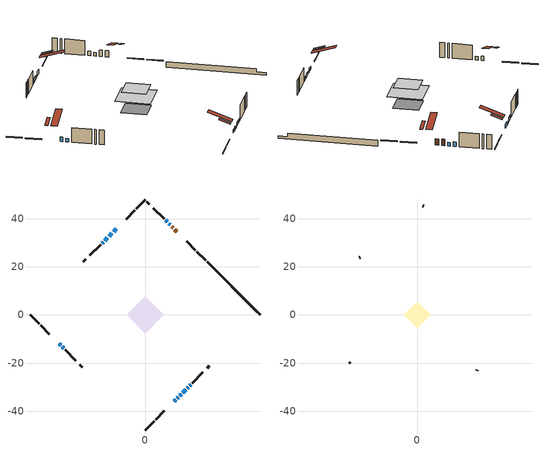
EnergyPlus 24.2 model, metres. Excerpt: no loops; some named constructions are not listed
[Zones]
conditioned space
 floor adiabatic (AdiabaticFloorConstruction): -7.8,0 0,7.8 7.8,0 0,-7.8 z3.51
 floor foundation (Slab1 construction): -5.52,0.24 -0.24,5.52 5.52,-0.24 0.24,-5.52 z-0.91
 wall outside (RimJoist1 construction): 0,-47.88 3.64,-44.23 / -47.88,0 -44.23,-3.64 / 0,47.88 -3.64,44.23 / 25.13,22.75 21.49,26.39 z1.07:1.37
 wall outside (RimJoist2 construction): 4.3,-43.58 7.95,-39.93 / -43.58,-4.3 -39.93,-7.95 / -4.3,43.58 -7.95,39.93 / 20.83,27.05 17.18,30.69 z1.07:1.37
 wall outside (AdiabaticWallConstruction 1): 13.13,34.75 12.3,35.58 / 11.64,36.24 11.05,36.82 z1.07:3.1
 wall outside (AdiabaticWallConstruction): 10.4,37.48 9.8,38.07 / 15.61,-32.27 16.8,-31.08 / -34.62,-13.25 -34.03,-13.85 z1.07:2.21; 9.15,38.73 8.5,39.38 / -12,35.87 -13.19,34.69 / -15.72,32.15 -16.91,30.97 z1.07:2.49; 12,-35.87 12.6,-35.28 z1.07:2.06; 13.25,-34.62 13.69,-34.19 z1.07:2.24; -35.87,-12 -35.28,-12.6 z1.07:2.52; -13.85,34.03 -15.07,32.81 / 14.34,-33.54 14.95,-32.92 z1.07:1.76; 17.45,-30.43 17.87,-30.01 z1.07:2.09; -17.56,30.31 -17.94,29.93 z1.07:2.29; 18.52,-29.36 18.9,-28.98 z1.07:1.96
 wall outside (Wall1 construction): 19.56,-28.32 24.04,-23.83 / -33.37,-14.5 -28.89,-18.99 / -18.6,29.28 -23.09,24.79 / 7.85,40.03 3.36,44.52 z1.07:5.95
 wall outside (Wall4 construction): 25.71,-22.16 26.74,-21.13 / -27.22,-20.66 -26.19,-21.69 / -24.76,23.12 -25.79,22.09 / 1.69,46.19 0.66,47.22 z1.07:5.95
 wall foundation (FoundationWall1 construction): 25.79,22.09,-0.91 25.79,22.09,1.07 45.67,2.21,1.07 45.67,2.21,-0.04 47.88,0,-0.04 47.88,0,-0.91
 window (WindowConstruction): 10.4,37.48 9.81,38.07 z1.07:2.21
 window (WindowConstruction 5): 9.15,38.73 8.5,39.37 z1.07:2.49
 window (WindowConstruction 6): -12,35.87 -13.19,34.69 z1.07:2.49
 window (WindowConstruction 7): 12,-35.87 12.6,-35.28 z1.07:2.06
 window (WindowConstruction 8): 13.25,-34.62 13.69,-34.19 z1.07:2.24
 window (WindowConstruction 9): -35.87,-12 -35.28,-12.6 z1.07:2.52
 window (WindowConstruction 12): -13.85,34.03 -15.07,32.81 z1.07:1.76
 window (WindowConstruction 13): 14.34,-33.53 14.95,-32.92 z1.07:1.76
 window (WindowConstruction 1): -15.72,32.15 -16.91,30.97 z1.07:2.49
 window (WindowConstruction 2): 15.61,-32.27 16.79,-31.08 z1.07:2.21
 window (WindowConstruction 3): 17.45,-30.43 17.86,-30.01 z1.07:2.08
 window (WindowConstruction 4): -34.62,-13.25 -34.03,-13.85 z1.07:2.21
 window (WindowConstruction 10): -17.57,30.31 -17.94,29.93 z1.07:2.29
 window (WindowConstruction 11): 18.52,-29.36 18.9,-28.98 z1.07:1.96
 door (Door): 13.13,34.75 12.3,35.58 z1.07:3.1
 door (Door 1): 11.64,36.24 11.06,36.82 z1.07:3.1
 ceiling adiabatic (AdiabaticFloorConstruction): 0,-7.8 7.8,0 0,7.8 -7.8,0 z3.51
 roof outside (Roof1 construction): 9.27,-38.6,5.95 6.73,-36.05,7.15 6.05,-36.73,7.15 8.6,-39.27,5.95; -38.6,-9.27,5.95 -36.05,-6.73,7.15 -36.73,-6.05,7.15 -39.27,-8.6,5.95; -9.27,38.6,5.95 -6.73,36.05,7.15 -6.05,36.73,7.15 -8.6,39.27,5.95; 15.86,32.02,5.95 13.31,29.47,7.15 13.98,28.8,7.15 16.53,31.35,5.95
attic - vented
 floor to conditioned space (Floor1 construction Reversed): -5.52,0 0,5.52 5.52,0 0,-5.52 z5.95
 wall outside (Wall3 construction): 24.7,-23.18 25.06,-22.82 / -28.23,-19.65 -27.87,-20 / -23.74,24.13 -24.1,23.78 / 2.7,45.18 2.34,45.53 z1.07:5.95
 roof outside (Roof2 construction): 11.35,-36.53,5.95 5.97,-31.16,8.48 4.56,-32.57,8.48 9.93,-37.95,5.95; -36.53,-11.35,5.95 -31.16,-5.97,8.48 -32.57,-4.56,8.48 -37.95,-9.93,5.95; -11.35,36.53,5.95 -5.97,31.16,8.48 -4.56,32.57,8.48 -9.93,37.95,5.95; 13.78,34.09,5.95 8.41,28.72,8.48 9.83,27.3,8.48 15.2,32.68,5.95
[Material] Roughness=Rough; Thermal Absorptance=0.9
Name | Thickness {m} | Conductivity {W/m-K} | Density {kg/m3} | Specific Heat {J/kg-K} | Solar Absorptance | Visible Absorptance
ceiling loosefill ins | 0.0846667 | 0.0480833 | 16.02 | 1046.75 | 0.7 | 0.7
ceiling stud and cavity | 0.1397 | 0.0931187 | 65.682 | 1177.47 | 0.7 | 0.7
gypsum board | 0.0127 | 0.160291 | 801 | 837.4 | 0.6 | 0.6
[Construction]
Floor1 construction: ceiling loosefill ins, ceiling stud and cavity, gypsum board
[EnergyManagementSystem:OutputVariable] Type of Data in Variable=Summed; Update Frequency=ZoneTimestep; Units=J
Name | EMS Variable | EMS Program or Subroutine
Energy Management System Output Variable 8 | loads_htg_rim_joists | component_loads_program
Energy Management System Output Variable 9 | loads_htg_foundation_walls | component_loads_program
Energy Management System Output Variable 10 | loads_htg_doors | component_loads_program
Energy Management System Output Variable 11 | loads_htg_windows_conduction | component_loads_program
Energy Management System Output Variable 12 | loads_htg_windows_solar | component_loads_program
Energy Management System Output Variable 13 | loads_htg_skylights_conduction | component_loads_program
Energy Management System Output Variable 14 | loads_htg_skylights_solar | component_loads_program
Energy Management System Output Variable 15 | loads_htg_floors | component_loads_program
Energy Management System Output Variable 16 | loads_htg_slabs | component_loads_program
Energy Management System Output Variable 17 | loads_htg_internal_mass | component_loads_program
Energy Management System Output Variable 18 | loads_htg_infil | component_loads_program
Energy Management System Output Variable 19 | loads_htg_natvent | component_loads_program
Energy Management System Output Variable 20 | loads_htg_mechvent | component_loads_program
Energy Management System Output Variable 21 | loads_htg_whf | component_loads_program
Energy Management System Output Variable 22 | loads_htg_ducts | component_loads_program
Energy Management System Output Variable 23 | loads_htg_intgains | component_loads_program
Energy Management System Output Variable 24 | loads_htg_lighting | component_loads_program
Energy Management System Output Variable 25 | loads_clg_roofs | component_loads_program
Energy Management System Output Variable 26 | loads_clg_ceilings | component_loads_program
Energy Management System Output Variable 27 | loads_clg_walls | component_loads_program
Energy Management System Output Variable 28 | loads_clg_rim_joists | component_loads_program
Energy Management System Output Variable 29 | loads_clg_foundation_walls | component_loads_program
Energy Management System Output Variable 30 | loads_clg_doors | component_loads_program
Energy Management System Output Variable 31 | loads_clg_windows_conduction | component_loads_program
Energy Management System Output Variable 32 | loads_clg_windows_solar | component_loads_program
Energy Management System Output Variable 33 | loads_clg_skylights_conduction | component_loads_program
Energy Management System Output Variable 34 | loads_clg_skylights_solar | component_loads_program
Energy Management System Output Variable 35 | loads_clg_floors | component_loads_program
Energy Management System Output Variable 36 | loads_clg_slabs | component_loads_program
Energy Management System Output Variable 37 | loads_clg_internal_mass | component_loads_program
Energy Management System Output Variable 38 | loads_clg_infil | component_loads_program
Energy Management System Output Variable 39 | loads_clg_natvent | component_loads_program
Energy Management System Output Variable 40 | loads_clg_mechvent | component_loads_program
Energy Management System Output Variable 41 | loads_clg_whf | component_loads_program
Energy Management System Output Variable 42 | loads_clg_ducts | component_loads_program
Energy Management System Output Variable 43 | loads_clg_intgains | component_loads_program
Energy Management System Output Variable 44 | loads_clg_lighting | component_loads_program
Energy Management System Output Variable 45 | loads_htg_tot | total_loads_program
Energy Management System Output Variable 46 | loads_clg_tot | total_loads_program
[Schedule:Day:Interval]
interior lighting schedule day: No, 01:00, 0.108182, 04:00, 0.0901515, 05:00, 0.0991667, 06:00, 0.162273, 07:00, 0.270455, 08:00, 0.342576, 10:00, 0.369621, 11:00, 0.351591, 12:00, 0.333561, 13:00, 0.324545, 14:00, 0.31553, 15:00, 0.333561, 16:00, 0.369621, 17:00, 0.450758, 18:00, 0.585985, 19:00, 0.775303, 20:00, 0.955606, 21:00, 0.991667, 22:00, 0.712197, 23:00, 0.360606, 24:00, 0.162273
interior lighting schedule day 1: No, 01:00, 0.100909, 04:00, 0.0840909, 05:00, 0.0925, 06:00, 0.151364, 07:00, 0.252273, 08:00, 0.319545, 10:00, 0.344773, 11:00, 0.327955, 12:00, 0.311136, 13:00, 0.302727, 14:00, 0.294318, 15:00, 0.311136, 16:00, 0.344773, 17:00, 0.420455, 18:00, 0.546591, 19:00, 0.723182, 20:00, 0.891364, 21:00, 0.925, 22:00, 0.664318, 23:00, 0.336364, 24:00, 0.151364
interior lighting schedule day 2: No, 01:00, 0.0927273, 04:00, 0.0772727, 05:00, 0.085, 06:00, 0.139091, 07:00, 0.231818, 08:00, 0.293636, 10:00, 0.316818, 11:00, 0.301364, 12:00, 0.285909, 13:00, 0.278182, 14:00, 0.270455, 15:00, 0.285909, 16:00, 0.316818, 17:00, 0.386364, 18:00, 0.502273, 19:00, 0.664545, 20:00, 0.819091, 21:00, 0.85, 22:00, 0.610455, 23:00, 0.309091, 24:00, 0.139091
interior lighting schedule day 3: No, 01:00, 0.0845455, 04:00, 0.0704545, 05:00, 0.0775, 06:00, 0.126818, 07:00, 0.211364, 08:00, 0.267727, 10:00, 0.288864, 11:00, 0.274773, 12:00, 0.260682, 13:00, 0.253636, 14:00, 0.246591, 15:00, 0.260682, 16:00, 0.288864, 17:00, 0.352273, 18:00, 0.457955, 19:00, 0.605909, 20:00, 0.746818, 21:00, 0.775, 22:00, 0.556591, 23:00, 0.281818, 24:00, 0.126818
interior lighting schedule day 4: No, 01:00, 0.0763636, 04:00, 0.0636364, 05:00, 0.07, 06:00, 0.114545, 07:00, 0.190909, 08:00, 0.241818, 10:00, 0.260909, 11:00, 0.248182, 12:00, 0.235455, 13:00, 0.229091, 14:00, 0.222727, 15:00, 0.235455, 16:00, 0.260909, 17:00, 0.318182, 18:00, 0.413636, 19:00, 0.547273, 20:00, 0.674545, 21:00, 0.7, 22:00, 0.502727, 23:00, 0.254545, 24:00, 0.114545
interior lighting schedule day 5: No, 01:00, 0.0727273, 04:00, 0.0606061, 05:00, 0.0666667, 06:00, 0.109091, 07:00, 0.181818, 08:00, 0.230303, 10:00, 0.248485, 11:00, 0.236364, 12:00, 0.224242, 13:00, 0.218182, 14:00, 0.212121, 15:00, 0.224242, 16:00, 0.248485, 17:00, 0.30303, 18:00, 0.393939, 19:00, 0.521212, 20:00, 0.642424, 21:00, 0.666667, 22:00, 0.478788, 23:00, 0.242424, 24:00, 0.109091
interior lighting schedule day 6: No, 01:00, 0.0745455, 04:00, 0.0621212, 05:00, 0.0683333, 06:00, 0.111818, 07:00, 0.186364, 08:00, 0.236061, 10:00, 0.254697, 11:00, 0.242273, 12:00, 0.229848, 13:00, 0.223636, 14:00, 0.217424, 15:00, 0.229848, 16:00, 0.254697, 17:00, 0.310606, 18:00, 0.403788, 19:00, 0.534242, 20:00, 0.658485, 21:00, 0.683333, 22:00, 0.490758, 23:00, 0.248485, 24:00, 0.111818
interior lighting schedule day 7: No, 01:00, 0.08, 04:00, 0.0666667, 05:00, 0.0733333, 06:00, 0.12, 07:00, 0.2, 08:00, 0.253333, 10:00, 0.273333, 11:00, 0.26, 12:00, 0.246667, 13:00, 0.24, 14:00, 0.233333, 15:00, 0.246667, 16:00, 0.273333, 17:00, 0.333333, 18:00, 0.433333, 19:00, 0.573333, 20:00, 0.706667, 21:00, 0.733333, 22:00, 0.526667, 23:00, 0.266667, 24:00, 0.12
interior lighting schedule day 8: No, 01:00, 0.0890909, 04:00, 0.0742424, 05:00, 0.0816667, 06:00, 0.133636, 07:00, 0.222727, 08:00, 0.282121, 10:00, 0.304394, 11:00, 0.289545, 12:00, 0.274697, 13:00, 0.267273, 14:00, 0.259848, 15:00, 0.274697, 16:00, 0.304394, 17:00, 0.371212, 18:00, 0.482576, 19:00, 0.638485, 20:00, 0.78697, 21:00, 0.816667, 22:00, 0.586515, 23:00, 0.29697, 24:00, 0.133636
interior lighting schedule day 9: No, 01:00, 0.0972727, 04:00, 0.0810606, 05:00, 0.0891667, 06:00, 0.145909, 07:00, 0.243182, 08:00, 0.30803, 10:00, 0.332348, 11:00, 0.316136, 12:00, 0.299924, 13:00, 0.291818, 14:00, 0.283712, 15:00, 0.299924, 16:00, 0.332348, 17:00, 0.405303, 18:00, 0.526894, 19:00, 0.697121, 20:00, 0.859242, 21:00, 0.891667, 22:00, 0.640379, 23:00, 0.324242, 24:00, 0.145909
interior lighting schedule day 10: No, 01:00, 0.105455, 04:00, 0.0878788, 05:00, 0.0966667, 06:00, 0.158182, 07:00, 0.263636, 08:00, 0.333939, 10:00, 0.360303, 11:00, 0.342727, 12:00, 0.325152, 13:00, 0.316364, 14:00, 0.307576, 15:00, 0.325152, 16:00, 0.360303, 17:00, 0.439394, 18:00, 0.571212, 19:00, 0.755758, 20:00, 0.931515, 21:00, 0.966667, 22:00, 0.694242, 23:00, 0.351515, 24:00, 0.158182
interior lighting schedule day 11: No, 01:00, 0.109091, 04:00, 0.0909091, 05:00, 0.1, 06:00, 0.163636, 07:00, 0.272727, 08:00, 0.345455, 10:00, 0.372727, 11:00, 0.354545, 12:00, 0.336364, 13:00, 0.327273, 14:00, 0.318182, 15:00, 0.336364, 16:00, 0.372727, 17:00, 0.454545, 18:00, 0.590909, 19:00, 0.781818, 20:00, 0.963636, 21:00, 1, 22:00, 0.718182, 23:00, 0.363636, 24:00, 0.163636
interior lighting schedule default day; occupants schedule default day; clothes dryer schedule default day; cooking range schedule default day; mech vent range fan 0 schedule default day; misc plug loads schedule default day; general water use schedule default day; heating setpoint default day; cooling setpoint default day; clothes dryer exhaust 0 schedule default day; cooling season schedule day; cooling season schedule day 2; cooling season schedule default day; exterior lighting schedule default day; natural vent schedule default day: No, 24:00, 0
occupants schedule day: No, 05:00, 0.426829, 06:00, 0.719512, 07:00, 1, 08:00, 0.670732, 09:00, 0.329268, 14:00, 0.170732, 15:00, 0.231707, 16:00, 0.329268, 17:00, 0.5, 18:00, 0.670732, 19:00, 0.829268, 21:00, 1, 22:00, 0.853659, 23:00, 0.646341, 24:00, 0.426829
clothes dryer schedule day; clothes dryer exhaust 0 schedule day: No, 01:00, 0.123457, 02:00, 0.0740741, 03:00, 0.0493827, 04:00, 0.0246914, 05:00, 0.0493827, 06:00, 0.0740741, 07:00, 0.197531, 08:00, 0.395062, 09:00, 0.592593, 10:00, 0.839506, 11:00, 0.962963, 12:00, 1, 13:00, 0.91358, 14:00, 0.82716, 15:00, 0.716049, 16:00, 0.753086, 17:00, 0.679012, 18:00, 0.666667, 20:00, 0.62963, 21:00, 0.641975, 22:00, 0.666667, 23:00, 0.54321, 24:00, 0.296296
cooking range schedule day: No, 05:00, 0.0597015, 06:00, 0.11194, 07:00, 0.171642, 08:00, 0.291045, 11:00, 0.343284, 12:00, 0.402985, 13:00, 0.462687, 14:00, 0.343284, 15:00, 0.291045, 16:00, 0.402985, 17:00, 0.567164, 18:00, 1, 19:00, 0.850746, 20:00, 0.432836, 21:00, 0.291045, 22:00, 0.231343, 23:00, 0.171642, 24:00, 0.11194
mech vent range fan 0 schedule day: No, 18:00, 0, 19:00, 1, 20:00, 0.2, 24:00, 0
misc plug loads schedule day: No, 06:00, 0.705882, 07:00, 0.745098, 08:00, 0.803922, 15:00, 0.823529, 16:00, 0.862745, 17:00, 0.921569, 18:00, 0.980392, 19:00, 1, 20:00, 0.980392, 21:00, 0.941176, 22:00, 0.862745, 23:00, 0.784314, 24:00, 0.72549
general water use schedule day: No, 01:00, 0.315068, 03:00, 0.287671, 04:00, 0.342466, 05:00, 0.369863, 06:00, 0.520548, 07:00, 0.60274, 08:00, 0.534247, 10:00, 0.506849, 11:00, 0.465753, 14:00, 0.479452, 15:00, 0.534247, 16:00, 0.589041, 17:00, 0.69863, 18:00, 0.876712, 19:00, 0.890411, 20:00, 0.986301, 21:00, 1, 22:00, 0.863014, 23:00, 0.616438, 24:00, 0.465753
heating setpoint day: No, 07:00, 18, 23:00, 21, 24:00, 18
cooling setpoint day: No, 24:00, 25
cooling season schedule day 1: No, 24:00, 1
exterior lighting schedule day: No, 01:00, 0.566667, 03:00, 0.524167, 05:00, 0.495833, 06:00, 0.5525, 07:00, 0.623333, 08:00, 0.580833, 09:00, 0.439167, 10:00, 0.354167, 12:00, 0.34, 13:00, 0.354167, 14:00, 0.396667, 15:00, 0.425, 16:00, 0.495833, 17:00, 0.623333, 18:00, 0.793333, 19:00, 0.906667, 20:00, 0.963333, 21:00, 0.991667, 22:00, 0.920833, 23:00, 0.793333, 24:00, 0.665833
exterior lighting schedule day 1: No, 01:00, 0.528571, 03:00, 0.488929, 05:00, 0.4625, 06:00, 0.515357, 07:00, 0.581429, 08:00, 0.541786, 09:00, 0.409643, 10:00, 0.330357, 12:00, 0.317143, 13:00, 0.330357, 14:00, 0.37, 15:00, 0.396429, 16:00, 0.4625, 17:00, 0.581429, 18:00, 0.74, 19:00, 0.845714, 20:00, 0.898571, 21:00, 0.925, 22:00, 0.858929, 23:00, 0.74, 24:00, 0.621071
exterior lighting schedule day 10: No, 01:00, 0.552381, 03:00, 0.510952, 05:00, 0.483333, 06:00, 0.538571, 07:00, 0.607619, 08:00, 0.56619, 09:00, 0.428095, 10:00, 0.345238, 12:00, 0.331429, 13:00, 0.345238, 14:00, 0.386667, 15:00, 0.414286, 16:00, 0.483333, 17:00, 0.607619, 18:00, 0.773333, 19:00, 0.88381, 20:00, 0.939048, 21:00, 0.966667, 22:00, 0.897619, 23:00, 0.773333, 24:00, 0.649048
exterior lighting schedule day 11: No, 01:00, 0.571429, 03:00, 0.528571, 05:00, 0.5, 06:00, 0.557143, 07:00, 0.628571, 08:00, 0.585714, 09:00, 0.442857, 10:00, 0.357143, 12:00, 0.342857, 13:00, 0.357143, 14:00, 0.4, 15:00, 0.428571, 16:00, 0.5, 17:00, 0.628571, 18:00, 0.8, 19:00, 0.914286, 20:00, 0.971429, 21:00, 1, 22:00, 0.928571, 23:00, 0.8, 24:00, 0.671429
exterior lighting schedule day 2: No, 01:00, 0.485714, 03:00, 0.449286, 05:00, 0.425, 06:00, 0.473571, 07:00, 0.534286, 08:00, 0.497857, 09:00, 0.376429, 10:00, 0.303571, 12:00, 0.291429, 13:00, 0.303571, 14:00, 0.34, 15:00, 0.364286, 16:00, 0.425, 17:00, 0.534286, 18:00, 0.68, 19:00, 0.777143, 20:00, 0.825714, 21:00, 0.85, 22:00, 0.789286, 23:00, 0.68, 24:00, 0.570714
exterior lighting schedule day 3: No, 01:00, 0.442857, 03:00, 0.409643, 05:00, 0.3875, 06:00, 0.431786, 07:00, 0.487143, 08:00, 0.453929, 09:00, 0.343214, 10:00, 0.276786, 12:00, 0.265714, 13:00, 0.276786, 14:00, 0.31, 15:00, 0.332143, 16:00, 0.3875, 17:00, 0.487143, 18:00, 0.62, 19:00, 0.708571, 20:00, 0.752857, 21:00, 0.775, 22:00, 0.719643, 23:00, 0.62, 24:00, 0.520357
exterior lighting schedule day 4: No, 01:00, 0.4, 03:00, 0.37, 05:00, 0.35, 06:00, 0.39, 07:00, 0.44, 08:00, 0.41, 09:00, 0.31, 10:00, 0.25, 12:00, 0.24, 13:00, 0.25, 14:00, 0.28, 15:00, 0.3, 16:00, 0.35, 17:00, 0.44, 18:00, 0.56, 19:00, 0.64, 20:00, 0.68, 21:00, 0.7, 22:00, 0.65, 23:00, 0.56, 24:00, 0.47
exterior lighting schedule day 5: No, 01:00, 0.380952, 03:00, 0.352381, 05:00, 0.333333, 06:00, 0.371429, 07:00, 0.419048, 08:00, 0.390476, 09:00, 0.295238, 10:00, 0.238095, 12:00, 0.228571, 13:00, 0.238095, 14:00, 0.266667, 15:00, 0.285714, 16:00, 0.333333, 17:00, 0.419048, 18:00, 0.533333, 19:00, 0.609524, 20:00, 0.647619, 21:00, 0.666667, 22:00, 0.619048, 23:00, 0.533333, 24:00, 0.447619
exterior lighting schedule day 6: No, 01:00, 0.390476, 03:00, 0.36119, 05:00, 0.341667, 06:00, 0.380714, 07:00, 0.429524, 08:00, 0.400238, 09:00, 0.302619, 10:00, 0.244048, 12:00, 0.234286, 13:00, 0.244048, 14:00, 0.273333, 15:00, 0.292857, 16:00, 0.341667, 17:00, 0.429524, 18:00, 0.546667, 19:00, 0.624762, 20:00, 0.66381, 21:00, 0.683333, 22:00, 0.634524, 23:00, 0.546667, 24:00, 0.45881
exterior lighting schedule day 7: No, 01:00, 0.419048, 03:00, 0.387619, 05:00, 0.366667, 06:00, 0.408571, 07:00, 0.460952, 08:00, 0.429524, 09:00, 0.324762, 10:00, 0.261905, 12:00, 0.251429, 13:00, 0.261905, 14:00, 0.293333, 15:00, 0.314286, 16:00, 0.366667, 17:00, 0.460952, 18:00, 0.586667, 19:00, 0.670476, 20:00, 0.712381, 21:00, 0.733333, 22:00, 0.680952, 23:00, 0.586667, 24:00, 0.492381
exterior lighting schedule day 8: No, 01:00, 0.466667, 03:00, 0.431667, 05:00, 0.408333, 06:00, 0.455, 07:00, 0.513333, 08:00, 0.478333, 09:00, 0.361667, 10:00, 0.291667, 12:00, 0.28, 13:00, 0.291667, 14:00, 0.326667, 15:00, 0.35, 16:00, 0.408333, 17:00, 0.513333, 18:00, 0.653333, 19:00, 0.746667, 20:00, 0.793333, 21:00, 0.816667, 22:00, 0.758333, 23:00, 0.653333, 24:00, 0.548333
exterior lighting schedule day 9: No, 01:00, 0.509524, 03:00, 0.47131, 05:00, 0.445833, 06:00, 0.496786, 07:00, 0.560476, 08:00, 0.522262, 09:00, 0.394881, 10:00, 0.318452, 12:00, 0.305714, 13:00, 0.318452, 14:00, 0.356667, 15:00, 0.382143, 16:00, 0.445833, 17:00, 0.560476, 18:00, 0.713333, 19:00, 0.815238, 20:00, 0.86619, 21:00, 0.891667, 22:00, 0.827976, 23:00, 0.713333, 24:00, 0.59869
[Schedule:Week:Daily]
heating setpoint Week Rule - Jan1-Dec31: heating setpoint day, heating setpoint day, heating setpoint day, heating setpoint day, heating setpoint day, heating setpoint day, heating setpoint day, heating setpoint default day, heating setpoint default day, heating setpoint default day, heating setpoint default day, heating setpoint default day
cooling setpoint Week Rule - Jan1-Dec31: cooling setpoint day, cooling setpoint day, cooling setpoint day, cooling setpoint day, cooling setpoint day, cooling setpoint day, cooling setpoint day, cooling setpoint default day, cooling setpoint default day, cooling setpoint default day, cooling setpoint default day, cooling setpoint default day
clothes dryer exhaust 0 schedule Week Rule - Jan1-Dec31: clothes dryer exhaust 0 schedule day, clothes dryer exhaust 0 schedule day, clothes dryer exhaust 0 schedule day, clothes dryer exhaust 0 schedule day, clothes dryer exhaust 0 schedule day, clothes dryer exhaust 0 schedule day, clothes dryer exhaust 0 schedule day, clothes dryer exhaust 0 schedule default day, clothes dryer exhaust 0 schedule default day, clothes dryer exhaust 0 schedule default day, clothes dryer exhaust 0 schedule default day, clothes dryer exhaust 0 schedule default day
cooling season schedule Week Rule - Jan1-May26: cooling season schedule day, cooling season schedule day, cooling season schedule day, cooling season schedule day, cooling season schedule day, cooling season schedule day, cooling season schedule day, cooling season schedule default day, cooling season schedule default day, cooling season schedule default day, cooling season schedule default day, cooling season schedule default day
cooling season schedule Week Rule - May27-Jun2: cooling season schedule day, cooling season schedule day, cooling season schedule day, cooling season schedule day, cooling season schedule day, cooling season schedule day 1, cooling season schedule day 1, cooling season schedule default day, cooling season schedule default day, cooling season schedule default day, cooling season schedule default day, cooling season schedule default day
cooling season schedule Week Rule - Jun3-Aug25: cooling season schedule day 1, cooling season schedule day 1, cooling season schedule day 1, cooling season schedule day 1, cooling season schedule day 1, cooling season schedule day 1, cooling season schedule day 1, cooling season schedule default day, cooling season schedule default day, cooling season schedule default day, cooling season schedule default day, cooling season schedule default day
cooling season schedule Week Rule - Aug26-Sep1: cooling season schedule day 1, cooling season schedule day 1, cooling season schedule day 1, cooling season schedule day 1, cooling season schedule day 1, cooling season schedule day 1, cooling season schedule day 2, cooling season schedule default day, cooling season schedule default day, cooling season schedule default day, cooling season schedule default day, cooling season schedule default day
cooling season schedule Week Rule - Sep2-Dec31: cooling season schedule day 2, cooling season schedule day 2, cooling season schedule day 2, cooling season schedule day 2, cooling season schedule day 2, cooling season schedule day 2, cooling season schedule day 2, cooling season schedule default day, cooling season schedule default day, cooling season schedule default day, cooling season schedule default day, cooling season schedule default day
exterior lighting schedule Week Rule - Aug26-Sep1: exterior lighting schedule day 7, exterior lighting schedule day 7, exterior lighting schedule day 7, exterior lighting schedule day 7, exterior lighting schedule day 7, exterior lighting schedule day 7, exterior lighting schedule day 8, exterior lighting schedule default day, exterior lighting schedule default day, exterior lighting schedule default day, exterior lighting schedule default day, exterior lighting schedule default day
exterior lighting schedule Week Rule - Sep2-Sep29: exterior lighting schedule day 8, exterior lighting schedule day 8, exterior lighting schedule day 8, exterior lighting schedule day 8, exterior lighting schedule day 8, exterior lighting schedule day 8, exterior lighting schedule day 8, exterior lighting schedule default day, exterior lighting schedule default day, exterior lighting schedule default day, exterior lighting schedule default day, exterior lighting schedule default day
exterior lighting schedule Week Rule - Sep30-Oct6: exterior lighting schedule day 8, exterior lighting schedule day 9, exterior lighting schedule day 9, exterior lighting schedule day 9, exterior lighting schedule day 9, exterior lighting schedule day 9, exterior lighting schedule day 9, exterior lighting schedule default day, exterior lighting schedule default day, exterior lighting schedule default day, exterior lighting schedule default day, exterior lighting schedule default day
exterior lighting schedule Week Rule - Oct7-Oct27: exterior lighting schedule day 9, exterior lighting schedule day 9, exterior lighting schedule day 9, exterior lighting schedule day 9, exterior lighting schedule day 9, exterior lighting schedule day 9, exterior lighting schedule day 9, exterior lighting schedule default day, exterior lighting schedule default day, exterior lighting schedule default day, exterior lighting schedule default day, exterior lighting schedule default day
exterior lighting schedule Week Rule - Oct28-Nov3: exterior lighting schedule day 9, exterior lighting schedule day 9, exterior lighting schedule day 9, exterior lighting schedule day 9, exterior lighting schedule day 10, exterior lighting schedule day 10, exterior lighting schedule day 10, exterior lighting schedule default day, exterior lighting schedule default day, exterior lighting schedule default day, exterior lighting schedule default day, exterior lighting schedule default day
exterior lighting schedule Week Rule - Nov4-Nov24: exterior lighting schedule day 10, exterior lighting schedule day 10, exterior lighting schedule day 10, exterior lighting schedule day 10, exterior lighting schedule day 10, exterior lighting schedule day 10, exterior lighting schedule day 10, exterior lighting schedule default day, exterior lighting schedule default day, exterior lighting schedule default day, exterior lighting schedule default day, exterior lighting schedule default day
exterior lighting schedule Week Rule - Nov25-Dec1: exterior lighting schedule day 10, exterior lighting schedule day 10, exterior lighting schedule day 10, exterior lighting schedule day 10, exterior lighting schedule day 10, exterior lighting schedule day 10, exterior lighting schedule day 11, exterior lighting schedule default day, exterior lighting schedule default day, exterior lighting schedule default day, exterior lighting schedule default day, exterior lighting schedule default day
exterior lighting schedule Week Rule - Dec2-Dec31: exterior lighting schedule day 11, exterior lighting schedule day 11, exterior lighting schedule day 11, exterior lighting schedule day 11, exterior lighting schedule day 11, exterior lighting schedule day 11, exterior lighting schedule day 11, exterior lighting schedule default day, exterior lighting schedule default day, exterior lighting schedule default day, exterior lighting schedule default day, exterior lighting schedule default day
natural vent schedule Week Rule - Jan1-Dec31: natural vent schedule default day, natural vent schedule default day, natural vent schedule default day, natural vent schedule default day, natural vent schedule default day, natural vent schedule default day, natural vent schedule default day, natural vent schedule default day, natural vent schedule default day, natural vent schedule default day, natural vent schedule default day, natural vent schedule default day
[Schedule:Year]
heating setpoint: heating setpoint Week Rule - Jan1-Dec31, 1, 1, 12, 31
cooling setpoint: cooling setpoint Week Rule - Jan1-Dec31, 1, 1, 12, 31
clothes dryer exhaust 0 schedule: clothes dryer exhaust 0 schedule Week Rule - Jan1-Dec31, 1, 1, 12, 31
cooling season schedule: cooling season schedule Week Rule - Jan1-May26, 1, 1, 5, 26, cooling season schedule Week Rule - May27-Jun2, 5, 27, 6, 2, cooling season schedule Week Rule - Jun3-Aug25, 6, 3, 8, 25, cooling season schedule Week Rule - Aug26-Sep1, 8, 26, 9, 1, cooling season schedule Week Rule - Sep2-Dec31, 9, 2, 12, 31
natural vent schedule: natural vent schedule Week Rule - Jan1-Dec31, 1, 1, 12, 31
